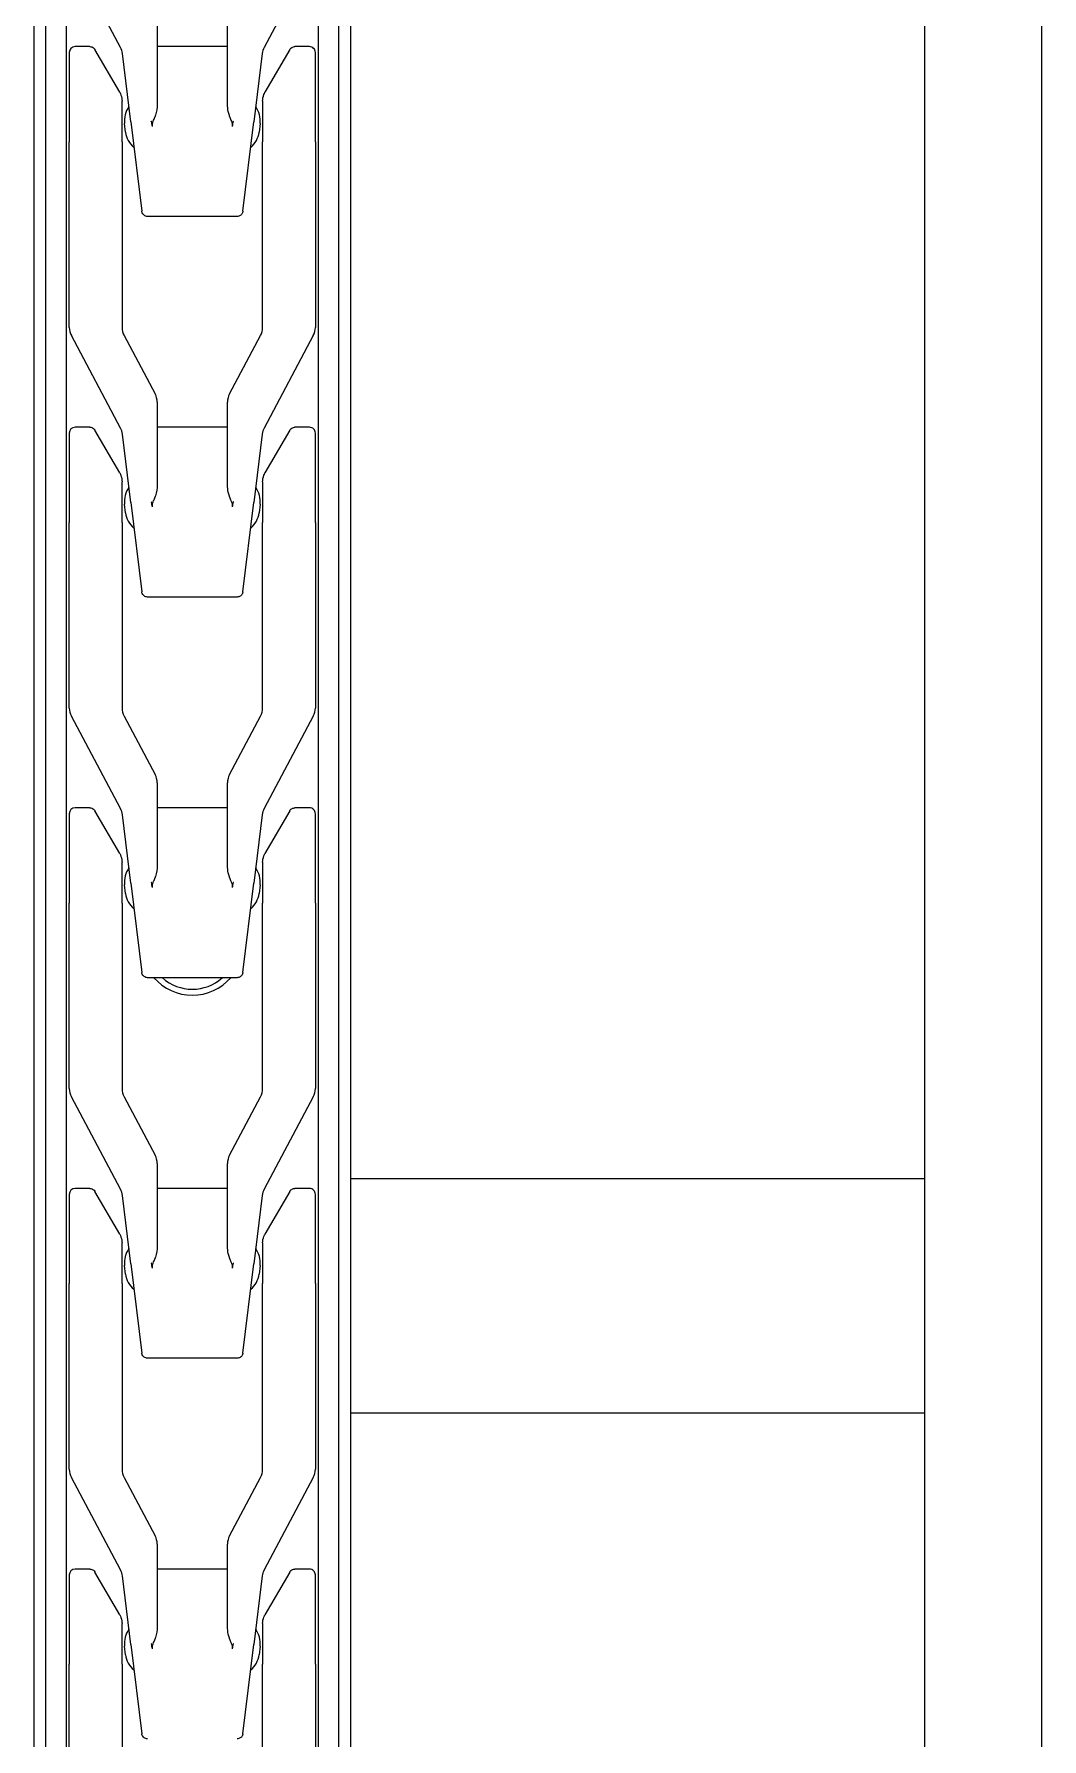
# Model space of a CAD drawing. Extents: x -3873 to 164127, y 7129 to 96529.
# Drawn here: x 43318.2 to 43490.2, y 50734.7 to 51025.8 of the extents above; entities that cross this region are included whole.
import ezdxf

# ---------------------------------------------------------------- set-up
doc = ezdxf.new("R2010")
doc.units = 0
doc.layers.add('LAYOUT', color=90, linetype='CONTINUOUS')
doc.layers.add('LAYOUT-KROMEKA', color=1, linetype='CONTINUOUS')

# ---------------------------------------------------------------- blocks, each defined once
blk = doc.blocks.new('A$Ccf7c2aec')
at = {"layer": 'LAYOUT-KROMEKA'}
for p, q in [((175.51, 428.1), (1836.63, 428.1)), ((175.51, 426.1), (1836.63, 426.1)), ((169.51, 422.6), (1840.63, 422.6)), ((1286.03, 422.1), (1317.73, 422.1)), ((1332.98, 422.1), (1317.73, 422.1)), ((1333.85, 413.36), (1349.62, 421.75)), ((1333.98, 418.59), (1333.98, 421.1)), ((1351.03, 422.1), (1382.73, 422.1)), ((1397.98, 422.1), (1382.73, 422.1)), ((1398.85, 413.36), (1414.62, 421.75)), ((1398.98, 418.59), (1398.98, 421.1)), ((1416.03, 422.1), (1447.73, 422.1)), ((1462.98, 422.1), (1447.73, 422.1)), ((1463.85, 413.36), (1479.62, 421.75)), ((1463.98, 418.59), (1463.98, 421.1)), ((1481.03, 422.1), (1512.73, 422.1)), ((1527.98, 422.1), (1512.73, 422.1)), ((1528.85, 413.36), (1544.62, 421.75)), ((1528.98, 418.59), (1528.98, 421.1)), ((1546.03, 422.1), (1577.73, 422.1)), ((1592.98, 422.1), (1577.73, 422.1)), ((1593.85, 413.36), (1609.62, 421.75)), ((1593.98, 418.59), (1593.98, 421.1)), ((1326.18, 413.5), (1333.48, 417.72)), ((1391.18, 413.5), (1398.48, 417.72)), ((1456.18, 413.5), (1463.48, 417.72)), ((1521.18, 413.5), (1528.48, 417.72)), ((1586.18, 413.5), (1593.48, 417.72)), ((1317.73, 413.1), (1286.03, 413.1)), ((1321.11, 411.6), (1305.86, 409.73)), ((1317.73, 413.1), (1324.68, 413.1)), ((1319.36, 412.49), (1320.84, 412.67)), ((1321.11, 411.6), (1332.81, 413.03)), ((1349.62, 412.75), (1339.66, 407.45)), ((1382.73, 413.1), (1351.03, 413.1)), ((1386.11, 411.6), (1370.86, 409.73)), ((1382.73, 413.1), (1389.68, 413.1)), ((1384.36, 412.49), (1385.84, 412.67)), ((1386.11, 411.6), (1397.81, 413.03)), ((1414.62, 412.75), (1404.66, 407.45)), ((1447.73, 413.1), (1416.03, 413.1)), ((1451.11, 411.6), (1435.86, 409.73)), ((1447.73, 413.1), (1454.68, 413.1)), ((1449.36, 412.49), (1450.84, 412.67)), ((1451.11, 411.6), (1462.81, 413.03)), ((1479.62, 412.75), (1469.66, 407.45)), ((1512.73, 413.1), (1481.03, 413.1)), ((1516.11, 411.6), (1500.86, 409.73)), ((1512.73, 413.1), (1519.68, 413.1)), ((1514.36, 412.49), (1515.84, 412.67)), ((1516.11, 411.6), (1527.81, 413.03)), ((1544.62, 412.75), (1534.66, 407.45)), ((1577.73, 413.1), (1546.03, 413.1)), ((1581.11, 411.6), (1565.86, 409.73)), ((1577.73, 413.1), (1584.68, 413.1)), ((1579.36, 412.49), (1580.84, 412.67)), ((1581.11, 411.6), (1592.81, 413.03)), ((1369.98, 393.47), (1369.98, 408.73)), ((1434.98, 393.47), (1434.98, 408.73)), ((1499.98, 393.47), (1499.98, 408.73)), ((1564.98, 393.47), (1564.98, 408.73)), ((1338.25, 407.1), (1324.13, 407.1)), ((1333.98, 395.1), (1333.98, 407.1)), ((1403.25, 407.1), (1389.13, 407.1)), ((1398.98, 395.1), (1398.98, 407.1)), ((1468.25, 407.1), (1454.13, 407.1)), ((1463.98, 395.1), (1463.98, 407.1)), ((1533.25, 407.1), (1519.13, 407.1)), ((1528.98, 395.1), (1528.98, 407.1)), ((1598.25, 407.1), (1584.13, 407.1)), ((1593.98, 395.1), (1593.98, 407.1)), ((1324.13, 395.1), (1338.25, 395.1)), ((1339.66, 394.75), (1349.62, 389.45)), ((1389.13, 395.1), (1403.25, 395.1)), ((1404.66, 394.75), (1414.62, 389.45)), ((1454.13, 395.1), (1468.25, 395.1)), ((1469.66, 394.75), (1479.62, 389.45)), ((1519.13, 395.1), (1533.25, 395.1)), ((1534.66, 394.75), (1544.62, 389.45)), ((1584.13, 395.1), (1598.25, 395.1)), ((1305.86, 392.47), (1321.11, 390.6)), ((1332.81, 389.17), (1321.11, 390.6)), ((1370.86, 392.47), (1386.11, 390.6)), ((1397.81, 389.17), (1386.11, 390.6)), ((1435.86, 392.47), (1451.11, 390.6)), ((1462.81, 389.17), (1451.11, 390.6)), ((1500.86, 392.47), (1516.11, 390.6)), ((1527.81, 389.17), (1516.11, 390.6)), ((1565.86, 392.47), (1581.11, 390.6)), ((1592.81, 389.17), (1581.11, 390.6)), ((1286.03, 389.1), (1317.73, 389.1)), ((1324.68, 389.1), (1317.73, 389.1)), ((1320.84, 389.53), (1319.36, 389.71)), ((1333.48, 384.48), (1326.18, 388.7)), ((1349.62, 380.45), (1333.85, 388.84)), ((1351.03, 389.1), (1382.73, 389.1)), ((1389.68, 389.1), (1382.73, 389.1)), ((1385.84, 389.53), (1384.36, 389.71)), ((1398.48, 384.48), (1391.18, 388.7)), ((1414.62, 380.45), (1398.85, 388.84)), ((1416.03, 389.1), (1447.73, 389.1)), ((1454.68, 389.1), (1447.73, 389.1)), ((1450.84, 389.53), (1449.36, 389.71)), ((1463.48, 384.48), (1456.18, 388.7)), ((1479.62, 380.45), (1463.85, 388.84)), ((1481.03, 389.1), (1512.73, 389.1)), ((1519.68, 389.1), (1512.73, 389.1)), ((1515.84, 389.53), (1514.36, 389.71)), ((1528.48, 384.48), (1521.18, 388.7)), ((1544.62, 380.45), (1528.85, 388.84)), ((1546.03, 389.1), (1577.73, 389.1)), ((1584.68, 389.1), (1577.73, 389.1)), ((1580.84, 389.53), (1579.36, 389.71)), ((1593.48, 384.48), (1586.18, 388.7)), ((1609.62, 380.45), (1593.85, 388.84)), ((1333.98, 381.1), (1333.98, 383.61)), ((1398.98, 381.1), (1398.98, 383.61)), ((1463.98, 381.1), (1463.98, 383.61)), ((1528.98, 381.1), (1528.98, 383.61)), ((1593.98, 381.1), (1593.98, 383.61)), ((1840.63, 379.6), (169.51, 379.6)), ((1317.73, 380.1), (1286.03, 380.1)), ((1317.73, 380.1), (1332.98, 380.1)), ((1382.73, 380.1), (1351.03, 380.1)), ((1382.73, 380.1), (1397.98, 380.1)), ((1447.73, 380.1), (1416.03, 380.1)), ((1447.73, 380.1), (1462.98, 380.1)), ((1512.73, 380.1), (1481.03, 380.1)), ((1512.73, 380.1), (1527.98, 380.1)), ((1577.73, 380.1), (1546.03, 380.1)), ((1577.73, 380.1), (1592.98, 380.1)), ((175.51, 376.1), (1836.63, 376.1)), ((1836.63, 374.1), (175.51, 374.1)), ((1360.63, 276.1), (1360.63, 374.1)), ((1400.63, 276.1), (1400.63, 374.1)), ((281.4, 276.1), (1830.63, 276.1)), ((281.4, 256.1), (1830.63, 256.1))]:
    blk.add_line(p, q, dxfattribs=at)
for centre, radius, start, end in [((1332.98, 421.1), 1, 0, 90), ((1351.03, 419.1), 3, 90, 118), ((1397.98, 421.1), 1, 0, 90), ((1416.03, 419.1), 3, 90, 118), ((1462.98, 421.1), 1, 0, 90), ((1481.03, 419.1), 3, 90, 118), ((1527.98, 421.1), 1, 0, 90), ((1546.03, 419.1), 3, 90, 118), ((1592.98, 421.1), 1, 0, 90), ((1319.85, 408.52), 4, 96.9958, 140.527), ((1321.33, 408.7), 4, 53.4646, 96.9958), ((1332.44, 416.01), 3, 276.9958, 298), ((1351.03, 410.1), 3, 90, 118), ((1384.85, 408.52), 4, 96.9958, 140.527), ((1386.33, 408.7), 4, 53.4646, 96.9958), ((1397.44, 416.01), 3, 276.9958, 298), ((1416.03, 410.1), 3, 90, 118), ((1449.85, 408.52), 4, 96.9958, 140.527), ((1451.33, 408.7), 4, 53.4646, 96.9958), ((1462.44, 416.01), 3, 276.9958, 298), ((1481.03, 410.1), 3, 90, 118), ((1514.85, 408.52), 4, 96.9958, 140.527), ((1516.33, 408.7), 4, 53.4646, 96.9958), ((1527.44, 416.01), 3, 276.9958, 298), ((1546.03, 410.1), 3, 90, 118), ((1579.85, 408.52), 4, 96.9958, 140.527), ((1581.33, 408.7), 4, 53.4646, 96.9958), ((1592.44, 416.01), 3, 276.9958, 298), ((1440.63, 401.1), 8.65, 130.7817, 229.2183), ((1338.25, 410.1), 3, 270, 298), ((1403.25, 410.1), 3, 270, 298), ((1440.63, 401.1), 7.62, 137.8568, 222.1432), ((1468.25, 410.1), 3, 270, 298), ((1533.25, 410.1), 3, 270, 298), ((1338.25, 392.1), 3, 62, 90), ((1403.25, 392.1), 3, 62, 90), ((1468.25, 392.1), 3, 62, 90), ((1533.25, 392.1), 3, 62, 90), ((1319.85, 393.68), 4, 219.473, 263.0042), ((1321.33, 393.5), 4, 263.0042, 306.5354), ((1384.85, 393.68), 4, 219.473, 263.0042), ((1386.33, 393.5), 4, 263.0042, 306.5354), ((1449.85, 393.68), 4, 219.473, 263.0042), ((1451.33, 393.5), 4, 263.0042, 306.5354), ((1514.85, 393.68), 4, 219.473, 263.0042), ((1516.33, 393.5), 4, 263.0042, 306.5354), ((1579.85, 393.68), 4, 219.473, 263.0042), ((1581.33, 393.5), 4, 263.0042, 306.5354), ((1332.44, 386.19), 3, 62, 83.0042), ((1351.03, 392.1), 3, 242, 270), ((1397.44, 386.19), 3, 62, 83.0042), ((1416.03, 392.1), 3, 242, 270), ((1462.44, 386.19), 3, 62, 83.0042), ((1481.03, 392.1), 3, 242, 270), ((1527.44, 386.19), 3, 62, 83.0042), ((1546.03, 392.1), 3, 242, 270), ((1592.44, 386.19), 3, 62, 83.0042), ((1332.98, 381.1), 1, 270, 0), ((1351.03, 383.1), 3, 242, 270), ((1397.98, 381.1), 1, 270, 0), ((1416.03, 383.1), 3, 242, 270), ((1462.98, 381.1), 1, 270, 0), ((1481.03, 383.1), 3, 242, 270), ((1527.98, 381.1), 1, 270, 0), ((1546.03, 383.1), 3, 242, 270), ((1592.98, 381.1), 1, 270, 0)]:
    blk.add_arc(centre, radius, start, end, dxfattribs=at)
for points, knots in [([(1333.98, 418.59), (1333.98, 418.48), (1333.96, 418.36), (1333.89, 418.16), (1333.84, 418.06), (1333.71, 417.89), (1333.63, 417.81), (1333.52, 417.74), (1333.5, 417.73), (1333.48, 417.72)], [0.0000243, 0.0000243, 0.0000243, 0.0000243, 0.0328926, 0.0328926, 0.0653838, 0.0653838, 0.0978897, 0.0978897, 0.1042618, 0.1042618, 0.1042618, 0.1042618]), ([(1398.98, 418.59), (1398.98, 418.48), (1398.96, 418.36), (1398.89, 418.16), (1398.84, 418.06), (1398.71, 417.89), (1398.63, 417.81), (1398.52, 417.74), (1398.5, 417.73), (1398.48, 417.72)], [0.0000243, 0.0000243, 0.0000243, 0.0000243, 0.0328926, 0.0328926, 0.0653838, 0.0653838, 0.0978897, 0.0978897, 0.1042618, 0.1042618, 0.1042618, 0.1042618]), ([(1463.98, 418.59), (1463.98, 418.48), (1463.96, 418.36), (1463.89, 418.16), (1463.84, 418.06), (1463.71, 417.89), (1463.63, 417.81), (1463.52, 417.74), (1463.5, 417.73), (1463.48, 417.72)], [0.0000243, 0.0000243, 0.0000243, 0.0000243, 0.0328926, 0.0328926, 0.0653838, 0.0653838, 0.0978897, 0.0978897, 0.1042618, 0.1042618, 0.1042618, 0.1042618]), ([(1528.98, 418.59), (1528.98, 418.48), (1528.96, 418.36), (1528.89, 418.16), (1528.84, 418.06), (1528.71, 417.89), (1528.63, 417.81), (1528.52, 417.74), (1528.5, 417.73), (1528.48, 417.72)], [0.0000243, 0.0000243, 0.0000243, 0.0000243, 0.0328926, 0.0328926, 0.0653838, 0.0653838, 0.0978897, 0.0978897, 0.1042618, 0.1042618, 0.1042618, 0.1042618]), ([(1593.98, 418.59), (1593.98, 418.48), (1593.96, 418.36), (1593.89, 418.16), (1593.84, 418.06), (1593.71, 417.89), (1593.63, 417.81), (1593.52, 417.74), (1593.5, 417.73), (1593.48, 417.72)], [0.0000243, 0.0000243, 0.0000243, 0.0000243, 0.0328926, 0.0328926, 0.0653838, 0.0653838, 0.0978897, 0.0978897, 0.1042618, 0.1042618, 0.1042618, 0.1042618]), ([(1326.18, 413.5), (1325.87, 413.32), (1325.53, 413.2), (1325.17, 413.14), (1325.08, 413.13), (1324.99, 413.11), (1324.89, 413.11), (1324.82, 413.1), (1324.75, 413.1), (1324.68, 413.1)], [0, 0, 0, 0, 0.684637, 0.684637, 0.684637, 0.86523, 0.86523, 0.86523, 1, 1, 1, 1]), ([(1391.18, 413.5), (1390.87, 413.32), (1390.53, 413.2), (1390.17, 413.14), (1390.08, 413.13), (1389.99, 413.11), (1389.89, 413.11), (1389.82, 413.1), (1389.75, 413.1), (1389.68, 413.1)], [0, 0, 0, 0, 0.684637, 0.684637, 0.684637, 0.86523, 0.86523, 0.86523, 1, 1, 1, 1]), ([(1456.18, 413.5), (1455.87, 413.32), (1455.53, 413.2), (1455.17, 413.14), (1455.08, 413.13), (1454.99, 413.11), (1454.89, 413.11), (1454.82, 413.1), (1454.75, 413.1), (1454.68, 413.1)], [0, 0, 0, 0, 0.684637, 0.684637, 0.684637, 0.86523, 0.86523, 0.86523, 1, 1, 1, 1]), ([(1521.18, 413.5), (1520.87, 413.32), (1520.53, 413.2), (1520.17, 413.14), (1520.08, 413.13), (1519.99, 413.11), (1519.89, 413.11), (1519.82, 413.1), (1519.75, 413.1), (1519.68, 413.1)], [0, 0, 0, 0, 0.684637, 0.684637, 0.684637, 0.86523, 0.86523, 0.86523, 1, 1, 1, 1]), ([(1586.18, 413.5), (1585.87, 413.32), (1585.53, 413.2), (1585.17, 413.14), (1585.08, 413.13), (1584.99, 413.11), (1584.89, 413.11), (1584.82, 413.1), (1584.75, 413.1), (1584.68, 413.1)], [0, 0, 0, 0, 0.684637, 0.684637, 0.684637, 0.86523, 0.86523, 0.86523, 1, 1, 1, 1]), ([(1304.98, 408.73), (1304.98, 408.84), (1305, 408.95), (1305.07, 409.16), (1305.12, 409.25), (1305.25, 409.43), (1305.34, 409.5), (1305.52, 409.62), (1305.62, 409.67), (1305.74, 409.7), (1305.77, 409.71), (1305.8, 409.72), (1305.81, 409.72), (1305.83, 409.72), (1305.84, 409.72), (1305.85, 409.72), (1305.85, 409.72), (1305.85, 409.73), (1305.86, 409.73), (1305.86, 409.73), (1305.86, 409.73), (1305.86, 409.73), (1305.86, 409.73), (1305.86, 409.73), (1305.86, 409.73), (1305.86, 409.73), (1305.86, 409.73), (1305.86, 409.73), (1305.86, 409.73), (1305.86, 409.73), (1305.86, 409.73), (1305.86, 409.73)], [0.0000031, 0.0000031, 0.0000031, 0.0000031, 0.0324341, 0.0324341, 0.064942, 0.064942, 0.0974473, 0.0974473, 0.1299526, 0.1299526, 0.137103, 0.137103, 0.1406951, 0.1406951, 0.1424933, 0.1424933, 0.1433926, 0.1433926, 0.1438423, 0.1438423, 0.1440672, 0.1440672, 0.1441796, 0.1441796, 0.1442358, 0.1442358, 0.1442639, 0.1442639, 0.144278, 0.144278, 0.1443071, 0.1443071, 0.1443071, 0.1443071]), ([(1320.36, 407.88), (1320.64, 407.95), (1320.93, 408.02), (1321.21, 408.09), (1321.22, 408.1), (1321.22, 408.1), (1321.23, 408.1)], [0, 0, 0, 0, 0.971612, 0.971612, 0.971612, 1, 1, 1, 1]), ([(1320.36, 407.88), (1320.45, 407.91), (1320.54, 407.92), (1320.78, 407.92), (1320.91, 407.89), (1321.18, 407.8), (1321.31, 407.75), (1321.65, 407.62), (1321.86, 407.54), (1322.07, 407.46)], [-1.068908, -1.068908, -1.068908, -1.068908, -1.0410443, -1.0410443, -0.9974409, -0.9974409, -0.9538374, -0.9538374, -0.8852676, -0.8852676, -0.8852676, -0.8852676]), ([(1369.98, 408.73), (1369.98, 408.84), (1370, 408.95), (1370.07, 409.16), (1370.12, 409.25), (1370.25, 409.43), (1370.34, 409.5), (1370.52, 409.62), (1370.62, 409.67), (1370.74, 409.7), (1370.77, 409.71), (1370.8, 409.72), (1370.81, 409.72), (1370.83, 409.72), (1370.84, 409.72), (1370.85, 409.72), (1370.85, 409.72), (1370.85, 409.73), (1370.86, 409.73), (1370.86, 409.73), (1370.86, 409.73), (1370.86, 409.73), (1370.86, 409.73), (1370.86, 409.73), (1370.86, 409.73), (1370.86, 409.73), (1370.86, 409.73), (1370.86, 409.73), (1370.86, 409.73), (1370.86, 409.73), (1370.86, 409.73), (1370.86, 409.73)], [0.0000031, 0.0000031, 0.0000031, 0.0000031, 0.0324341, 0.0324341, 0.064942, 0.064942, 0.0974473, 0.0974473, 0.1299526, 0.1299526, 0.137103, 0.137103, 0.1406951, 0.1406951, 0.1424933, 0.1424933, 0.1433926, 0.1433926, 0.1438423, 0.1438423, 0.1440672, 0.1440672, 0.1441796, 0.1441796, 0.1442358, 0.1442358, 0.1442639, 0.1442639, 0.144278, 0.144278, 0.1443691, 0.1443691, 0.1443691, 0.1443691]), ([(1385.36, 407.88), (1385.64, 407.95), (1385.93, 408.02), (1386.21, 408.09), (1386.22, 408.1), (1386.22, 408.1), (1386.23, 408.1)], [0, 0, 0, 0, 0.971612, 0.971612, 0.971612, 1, 1, 1, 1]), ([(1385.36, 407.88), (1385.45, 407.91), (1385.54, 407.92), (1385.78, 407.92), (1385.91, 407.89), (1386.18, 407.8), (1386.31, 407.75), (1386.65, 407.62), (1386.86, 407.54), (1387.07, 407.46)], [-1.068908, -1.068908, -1.068908, -1.068908, -1.0410443, -1.0410443, -0.9974409, -0.9974409, -0.9538374, -0.9538374, -0.8852676, -0.8852676, -0.8852676, -0.8852676]), ([(1434.98, 408.73), (1434.98, 408.84), (1435, 408.95), (1435.07, 409.16), (1435.12, 409.25), (1435.25, 409.43), (1435.34, 409.5), (1435.52, 409.62), (1435.62, 409.67), (1435.74, 409.7), (1435.77, 409.71), (1435.8, 409.72), (1435.81, 409.72), (1435.83, 409.72), (1435.84, 409.72), (1435.85, 409.72), (1435.85, 409.72), (1435.85, 409.73), (1435.86, 409.73), (1435.86, 409.73), (1435.86, 409.73), (1435.86, 409.73), (1435.86, 409.73), (1435.86, 409.73), (1435.86, 409.73), (1435.86, 409.73), (1435.86, 409.73), (1435.86, 409.73), (1435.86, 409.73), (1435.86, 409.73), (1435.86, 409.73), (1435.86, 409.73)], [0.0000031, 0.0000031, 0.0000031, 0.0000031, 0.0324341, 0.0324341, 0.064942, 0.064942, 0.0974473, 0.0974473, 0.1299526, 0.1299526, 0.137103, 0.137103, 0.1406951, 0.1406951, 0.1424933, 0.1424933, 0.1433926, 0.1433926, 0.1438423, 0.1438423, 0.1440672, 0.1440672, 0.1441796, 0.1441796, 0.1442358, 0.1442358, 0.1442639, 0.1442639, 0.144278, 0.144278, 0.1443062, 0.1443062, 0.1443062, 0.1443062]), ([(1450.36, 407.88), (1450.64, 407.95), (1450.93, 408.02), (1451.21, 408.09), (1451.22, 408.1), (1451.22, 408.1), (1451.23, 408.1)], [0, 0, 0, 0, 0.971612, 0.971612, 0.971612, 1, 1, 1, 1]), ([(1450.36, 407.88), (1450.45, 407.91), (1450.54, 407.92), (1450.78, 407.92), (1450.91, 407.89), (1451.18, 407.8), (1451.31, 407.75), (1451.65, 407.62), (1451.86, 407.54), (1452.07, 407.46)], [-1.068908, -1.068908, -1.068908, -1.068908, -1.0410443, -1.0410443, -0.9974409, -0.9974409, -0.9538374, -0.9538374, -0.8852676, -0.8852676, -0.8852676, -0.8852676]), ([(1499.98, 408.73), (1499.98, 408.84), (1500, 408.95), (1500.07, 409.16), (1500.12, 409.25), (1500.25, 409.43), (1500.34, 409.5), (1500.52, 409.62), (1500.62, 409.67), (1500.74, 409.7), (1500.77, 409.71), (1500.8, 409.72), (1500.81, 409.72), (1500.83, 409.72), (1500.84, 409.72), (1500.85, 409.72), (1500.85, 409.72), (1500.85, 409.73), (1500.86, 409.73), (1500.86, 409.73), (1500.86, 409.73), (1500.86, 409.73), (1500.86, 409.73), (1500.86, 409.73), (1500.86, 409.73), (1500.86, 409.73), (1500.86, 409.73), (1500.86, 409.73), (1500.86, 409.73), (1500.86, 409.73), (1500.86, 409.73), (1500.86, 409.73)], [0.0000031, 0.0000031, 0.0000031, 0.0000031, 0.0324341, 0.0324341, 0.064942, 0.064942, 0.0974473, 0.0974473, 0.1299526, 0.1299526, 0.137103, 0.137103, 0.1406951, 0.1406951, 0.1424933, 0.1424933, 0.1433926, 0.1433926, 0.1438423, 0.1438423, 0.1440672, 0.1440672, 0.1441796, 0.1441796, 0.1442358, 0.1442358, 0.1442639, 0.1442639, 0.144278, 0.144278, 0.1443341, 0.1443341, 0.1443341, 0.1443341]), ([(1515.36, 407.88), (1515.64, 407.95), (1515.93, 408.02), (1516.21, 408.09), (1516.22, 408.1), (1516.22, 408.1), (1516.23, 408.1)], [0, 0, 0, 0, 0.971612, 0.971612, 0.971612, 1, 1, 1, 1]), ([(1515.36, 407.88), (1515.45, 407.91), (1515.54, 407.92), (1515.78, 407.92), (1515.91, 407.89), (1516.18, 407.8), (1516.31, 407.75), (1516.65, 407.62), (1516.86, 407.54), (1517.07, 407.46)], [-1.068908, -1.068908, -1.068908, -1.068908, -1.0410443, -1.0410443, -0.9974409, -0.9974409, -0.9538374, -0.9538374, -0.8852676, -0.8852676, -0.8852676, -0.8852676]), ([(1564.98, 408.73), (1564.98, 408.84), (1565, 408.95), (1565.07, 409.16), (1565.12, 409.25), (1565.25, 409.43), (1565.34, 409.5), (1565.52, 409.62), (1565.62, 409.67), (1565.74, 409.7), (1565.77, 409.71), (1565.8, 409.72), (1565.81, 409.72), (1565.83, 409.72), (1565.84, 409.72), (1565.85, 409.72), (1565.85, 409.72), (1565.85, 409.73), (1565.86, 409.73), (1565.86, 409.73), (1565.86, 409.73), (1565.86, 409.73), (1565.86, 409.73), (1565.86, 409.73), (1565.86, 409.73), (1565.86, 409.73), (1565.86, 409.73), (1565.86, 409.73), (1565.86, 409.73), (1565.86, 409.73), (1565.86, 409.73), (1565.86, 409.73)], [0.0000031, 0.0000031, 0.0000031, 0.0000031, 0.0324341, 0.0324341, 0.064942, 0.064942, 0.0974473, 0.0974473, 0.1299526, 0.1299526, 0.137103, 0.137103, 0.1406951, 0.1406951, 0.1424933, 0.1424933, 0.1433926, 0.1433926, 0.1438423, 0.1438423, 0.1440672, 0.1440672, 0.1441796, 0.1441796, 0.1442358, 0.1442358, 0.1442639, 0.1442639, 0.144278, 0.144278, 0.1443374, 0.1443374, 0.1443374, 0.1443374]), ([(1580.36, 407.88), (1580.64, 407.95), (1580.93, 408.02), (1581.21, 408.09), (1581.22, 408.1), (1581.22, 408.1), (1581.23, 408.1)], [0, 0, 0, 0, 0.971612, 0.971612, 0.971612, 1, 1, 1, 1]), ([(1580.36, 407.88), (1580.45, 407.91), (1580.54, 407.92), (1580.78, 407.92), (1580.91, 407.89), (1581.18, 407.8), (1581.31, 407.75), (1581.65, 407.62), (1581.86, 407.54), (1582.07, 407.46)], [-1.068908, -1.068908, -1.068908, -1.068908, -1.0410443, -1.0410443, -0.9974409, -0.9974409, -0.9538374, -0.9538374, -0.8852676, -0.8852676, -0.8852676, -0.8852676]), ([(1324.13, 407.1), (1323.56, 407.1), (1322.86, 407.21), (1322.21, 407.41), (1322.14, 407.44), (1322.07, 407.46)], [-0.3189368, -0.3189368, -0.3189368, -0.3189368, -0.1295167, -0.1295167, -0.1071311, -0.1071311, -0.1071311, -0.1071311]), ([(1389.13, 407.1), (1388.56, 407.1), (1387.86, 407.21), (1387.21, 407.41), (1387.14, 407.44), (1387.07, 407.46)], [-0.3189368, -0.3189368, -0.3189368, -0.3189368, -0.1295167, -0.1295167, -0.1071311, -0.1071311, -0.1071311, -0.1071311]), ([(1454.13, 407.1), (1453.56, 407.1), (1452.86, 407.21), (1452.21, 407.41), (1452.14, 407.44), (1452.07, 407.46)], [-0.3189368, -0.3189368, -0.3189368, -0.3189368, -0.1295167, -0.1295167, -0.1071311, -0.1071311, -0.1071311, -0.1071311]), ([(1519.13, 407.1), (1518.56, 407.1), (1517.86, 407.21), (1517.21, 407.41), (1517.14, 407.44), (1517.07, 407.46)], [-0.3189368, -0.3189368, -0.3189368, -0.3189368, -0.1295167, -0.1295167, -0.1071311, -0.1071311, -0.1071311, -0.1071311]), ([(1584.13, 407.1), (1583.56, 407.1), (1582.86, 407.21), (1582.21, 407.41), (1582.14, 407.44), (1582.07, 407.46)], [-0.3189368, -0.3189368, -0.3189368, -0.3189368, -0.1295167, -0.1295167, -0.1071311, -0.1071311, -0.1071311, -0.1071311]), ([(1305.86, 392.47), (1305.83, 392.48), (1305.8, 392.48), (1305.74, 392.5), (1305.71, 392.5), (1305.62, 392.53), (1305.56, 392.56), (1305.43, 392.63), (1305.36, 392.68), (1305.24, 392.79), (1305.19, 392.86), (1305.1, 393), (1305.06, 393.07), (1305, 393.25), (1304.98, 393.36), (1304.98, 393.47)], [0, 0, 0, 0, 0.0095368, 0.0095368, 0.0189869, 0.0189869, 0.0372936, 0.0372936, 0.0624864, 0.0624864, 0.0876792, 0.0876792, 0.112872, 0.112872, 0.1445015, 0.1445015, 0.1445015, 0.1445015]), ([(1322.07, 394.74), (1321.86, 394.66), (1321.65, 394.58), (1321.31, 394.45), (1321.18, 394.4), (1320.91, 394.31), (1320.78, 394.28), (1320.54, 394.28), (1320.45, 394.29), (1320.36, 394.32)], [0.8852676, 0.8852676, 0.8852676, 0.8852676, 0.9538374, 0.9538374, 0.9974409, 0.9974409, 1.0410443, 1.0410443, 1.068908, 1.068908, 1.068908, 1.068908]), ([(1321.23, 394.1), (1321.22, 394.1), (1321.22, 394.1), (1321.21, 394.11), (1320.93, 394.18), (1320.64, 394.25), (1320.36, 394.32)], [0, 0, 0, 0, 0.028388, 0.028388, 0.028388, 1, 1, 1, 1]), ([(1322.07, 394.74), (1322.11, 394.75), (1322.15, 394.76), (1322.43, 394.86), (1322.67, 394.92), (1323.28, 395.05), (1323.71, 395.1), (1324.13, 395.1)], [-0.4553156, -0.4553156, -0.4553156, -0.4553156, -0.4433521, -0.4433521, -0.371047, -0.371047, -0.2439974, -0.2439974, -0.2439974, -0.2439974]), ([(1370.86, 392.47), (1370.8, 392.48), (1370.74, 392.5), (1370.62, 392.53), (1370.56, 392.56), (1370.43, 392.63), (1370.36, 392.68), (1370.24, 392.79), (1370.19, 392.86), (1370.1, 393), (1370.06, 393.07), (1370, 393.25), (1369.98, 393.36), (1369.98, 393.47)], [0, 0, 0, 0, 0.0189655, 0.0189655, 0.0372722, 0.0372722, 0.062465, 0.062465, 0.0876578, 0.0876578, 0.1128506, 0.1128506, 0.1444801, 0.1444801, 0.1444801, 0.1444801]), ([(1387.07, 394.74), (1386.86, 394.66), (1386.65, 394.58), (1386.31, 394.45), (1386.18, 394.4), (1385.91, 394.31), (1385.78, 394.28), (1385.54, 394.28), (1385.45, 394.29), (1385.36, 394.32)], [0.8852676, 0.8852676, 0.8852676, 0.8852676, 0.9538374, 0.9538374, 0.9974409, 0.9974409, 1.0410443, 1.0410443, 1.068908, 1.068908, 1.068908, 1.068908]), ([(1386.23, 394.1), (1386.22, 394.1), (1386.22, 394.1), (1386.21, 394.11), (1385.93, 394.18), (1385.64, 394.25), (1385.36, 394.32)], [0, 0, 0, 0, 0.028388, 0.028388, 0.028388, 1, 1, 1, 1]), ([(1387.07, 394.74), (1387.11, 394.75), (1387.15, 394.76), (1387.43, 394.86), (1387.67, 394.92), (1388.28, 395.05), (1388.71, 395.1), (1389.13, 395.1)], [-0.4553156, -0.4553156, -0.4553156, -0.4553156, -0.4433521, -0.4433521, -0.371047, -0.371047, -0.2439974, -0.2439974, -0.2439974, -0.2439974]), ([(1435.86, 392.47), (1435.86, 392.47), (1435.86, 392.47), (1435.86, 392.47), (1435.86, 392.47), (1435.86, 392.47), (1435.86, 392.47), (1435.86, 392.47), (1435.86, 392.47), (1435.86, 392.47), (1435.86, 392.47), (1435.85, 392.47), (1435.85, 392.47), (1435.85, 392.48), (1435.84, 392.48), (1435.83, 392.48), (1435.82, 392.48), (1435.8, 392.48), (1435.78, 392.49), (1435.74, 392.5), (1435.71, 392.5), (1435.62, 392.53), (1435.56, 392.56), (1435.43, 392.63), (1435.36, 392.68), (1435.24, 392.79), (1435.19, 392.86), (1435.1, 393), (1435.06, 393.07), (1435, 393.25), (1434.98, 393.36), (1434.98, 393.47)], [0, 0, 0, 0, 0.0000187, 0.0000187, 0.000056, 0.000056, 0.0001306, 0.0001306, 0.0002799, 0.0002799, 0.0005785, 0.0005785, 0.0011757, 0.0011757, 0.0023699, 0.0023699, 0.0047569, 0.0047569, 0.0095212, 0.0095212, 0.0189714, 0.0189714, 0.037278, 0.037278, 0.0624708, 0.0624708, 0.0876637, 0.0876637, 0.1128565, 0.1128565, 0.144486, 0.144486, 0.144486, 0.144486]), ([(1452.07, 394.74), (1451.86, 394.66), (1451.65, 394.58), (1451.31, 394.45), (1451.18, 394.4), (1450.91, 394.31), (1450.78, 394.28), (1450.54, 394.28), (1450.45, 394.29), (1450.36, 394.32)], [0.8852676, 0.8852676, 0.8852676, 0.8852676, 0.9538374, 0.9538374, 0.9974409, 0.9974409, 1.0410443, 1.0410443, 1.068908, 1.068908, 1.068908, 1.068908]), ([(1451.23, 394.1), (1451.22, 394.1), (1451.22, 394.1), (1451.21, 394.11), (1450.93, 394.18), (1450.64, 394.25), (1450.36, 394.32)], [0, 0, 0, 0, 0.028388, 0.028388, 0.028388, 1, 1, 1, 1]), ([(1452.07, 394.74), (1452.11, 394.75), (1452.15, 394.76), (1452.43, 394.86), (1452.67, 394.92), (1453.28, 395.05), (1453.71, 395.1), (1454.13, 395.1)], [-0.4553156, -0.4553156, -0.4553156, -0.4553156, -0.4433521, -0.4433521, -0.371047, -0.371047, -0.2439974, -0.2439974, -0.2439974, -0.2439974]), ([(1500.86, 392.47), (1500.8, 392.48), (1500.74, 392.5), (1500.62, 392.53), (1500.56, 392.56), (1500.43, 392.63), (1500.36, 392.68), (1500.24, 392.79), (1500.19, 392.86), (1500.1, 393), (1500.06, 393.07), (1500, 393.25), (1499.98, 393.36), (1499.98, 393.47)], [0, 0, 0, 0, 0.0189655, 0.0189655, 0.0372722, 0.0372722, 0.062465, 0.062465, 0.0876578, 0.0876578, 0.1128506, 0.1128506, 0.1444801, 0.1444801, 0.1444801, 0.1444801]), ([(1517.07, 394.74), (1516.86, 394.66), (1516.65, 394.58), (1516.31, 394.45), (1516.18, 394.4), (1515.91, 394.31), (1515.78, 394.28), (1515.54, 394.28), (1515.45, 394.29), (1515.36, 394.32)], [0.8852676, 0.8852676, 0.8852676, 0.8852676, 0.9538374, 0.9538374, 0.9974409, 0.9974409, 1.0410443, 1.0410443, 1.068908, 1.068908, 1.068908, 1.068908]), ([(1516.23, 394.1), (1516.22, 394.1), (1516.22, 394.1), (1516.21, 394.11), (1515.93, 394.18), (1515.64, 394.25), (1515.36, 394.32)], [0, 0, 0, 0, 0.028388, 0.028388, 0.028388, 1, 1, 1, 1]), ([(1517.07, 394.74), (1517.11, 394.75), (1517.15, 394.76), (1517.43, 394.86), (1517.67, 394.92), (1518.28, 395.05), (1518.71, 395.1), (1519.13, 395.1)], [-0.4553156, -0.4553156, -0.4553156, -0.4553156, -0.4433521, -0.4433521, -0.371047, -0.371047, -0.2439974, -0.2439974, -0.2439974, -0.2439974]), ([(1565.86, 392.47), (1565.8, 392.48), (1565.74, 392.5), (1565.62, 392.53), (1565.56, 392.56), (1565.43, 392.63), (1565.36, 392.68), (1565.24, 392.79), (1565.19, 392.86), (1565.1, 393), (1565.06, 393.07), (1565, 393.25), (1564.98, 393.36), (1564.98, 393.47)], [0, 0, 0, 0, 0.0189655, 0.0189655, 0.0372722, 0.0372722, 0.062465, 0.062465, 0.0876578, 0.0876578, 0.1128506, 0.1128506, 0.1444801, 0.1444801, 0.1444801, 0.1444801]), ([(1582.07, 394.74), (1581.86, 394.66), (1581.65, 394.58), (1581.31, 394.45), (1581.18, 394.4), (1580.91, 394.31), (1580.78, 394.28), (1580.54, 394.28), (1580.45, 394.29), (1580.36, 394.32)], [0.8852676, 0.8852676, 0.8852676, 0.8852676, 0.9538374, 0.9538374, 0.9974409, 0.9974409, 1.0410443, 1.0410443, 1.068908, 1.068908, 1.068908, 1.068908]), ([(1581.23, 394.1), (1581.22, 394.1), (1581.22, 394.1), (1581.21, 394.11), (1580.93, 394.18), (1580.64, 394.25), (1580.36, 394.32)], [0, 0, 0, 0, 0.028388, 0.028388, 0.028388, 1, 1, 1, 1]), ([(1582.07, 394.74), (1582.11, 394.75), (1582.15, 394.76), (1582.43, 394.86), (1582.67, 394.92), (1583.28, 395.05), (1583.71, 395.1), (1584.13, 395.1)], [-0.4553156, -0.4553156, -0.4553156, -0.4553156, -0.4433521, -0.4433521, -0.371047, -0.371047, -0.2439974, -0.2439974, -0.2439974, -0.2439974]), ([(1324.68, 389.1), (1325.06, 389.1), (1325.44, 389.03), (1325.8, 388.88), (1325.93, 388.83), (1326.06, 388.77), (1326.18, 388.7)], [0, 0, 0, 0, 0.729999, 0.729999, 0.729999, 1, 1, 1, 1]), ([(1389.68, 389.1), (1390.06, 389.1), (1390.44, 389.03), (1390.8, 388.88), (1390.93, 388.83), (1391.06, 388.77), (1391.18, 388.7)], [0, 0, 0, 0, 0.729999, 0.729999, 0.729999, 1, 1, 1, 1]), ([(1454.68, 389.1), (1455.06, 389.1), (1455.44, 389.03), (1455.8, 388.88), (1455.93, 388.83), (1456.06, 388.77), (1456.18, 388.7)], [0, 0, 0, 0, 0.729999, 0.729999, 0.729999, 1, 1, 1, 1]), ([(1519.68, 389.1), (1520.06, 389.1), (1520.44, 389.03), (1520.8, 388.88), (1520.93, 388.83), (1521.06, 388.77), (1521.18, 388.7)], [0, 0, 0, 0, 0.729999, 0.729999, 0.729999, 1, 1, 1, 1]), ([(1584.68, 389.1), (1585.06, 389.1), (1585.44, 389.03), (1585.8, 388.88), (1585.93, 388.83), (1586.06, 388.77), (1586.18, 388.7)], [0, 0, 0, 0, 0.729999, 0.729999, 0.729999, 1, 1, 1, 1]), ([(1333.48, 384.48), (1333.58, 384.43), (1333.66, 384.36), (1333.81, 384.19), (1333.86, 384.1), (1333.95, 383.9), (1333.97, 383.79), (1333.98, 383.66), (1333.98, 383.64), (1333.98, 383.61)], [0, 0, 0, 0, 0.0323681, 0.0323681, 0.0648784, 0.0648784, 0.0973836, 0.0973836, 0.104244, 0.104244, 0.104244, 0.104244]), ([(1398.48, 384.48), (1398.58, 384.43), (1398.66, 384.36), (1398.81, 384.19), (1398.86, 384.1), (1398.95, 383.9), (1398.97, 383.79), (1398.98, 383.66), (1398.98, 383.64), (1398.98, 383.61)], [0, 0, 0, 0, 0.0323681, 0.0323681, 0.0648784, 0.0648784, 0.0973836, 0.0973836, 0.104244, 0.104244, 0.104244, 0.104244]), ([(1463.48, 384.48), (1463.58, 384.43), (1463.66, 384.36), (1463.81, 384.19), (1463.86, 384.1), (1463.95, 383.9), (1463.97, 383.79), (1463.98, 383.66), (1463.98, 383.64), (1463.98, 383.61)], [0, 0, 0, 0, 0.0323681, 0.0323681, 0.0648784, 0.0648784, 0.0973836, 0.0973836, 0.104244, 0.104244, 0.104244, 0.104244]), ([(1528.48, 384.48), (1528.58, 384.43), (1528.66, 384.36), (1528.81, 384.19), (1528.86, 384.1), (1528.95, 383.9), (1528.97, 383.79), (1528.98, 383.66), (1528.98, 383.64), (1528.98, 383.61)], [0, 0, 0, 0, 0.0323681, 0.0323681, 0.0648784, 0.0648784, 0.0973836, 0.0973836, 0.104244, 0.104244, 0.104244, 0.104244]), ([(1593.48, 384.48), (1593.58, 384.43), (1593.66, 384.36), (1593.81, 384.19), (1593.86, 384.1), (1593.95, 383.9), (1593.97, 383.79), (1593.98, 383.66), (1593.98, 383.64), (1593.98, 383.61)], [0, 0, 0, 0, 0.0323681, 0.0323681, 0.0648784, 0.0648784, 0.0973836, 0.0973836, 0.104244, 0.104244, 0.104244, 0.104244])]:
    blk.add_open_spline(points, degree=3, knots=knots, dxfattribs=at)

msp = doc.modelspace()

# ---------------------------------------------------------------- block references
at = {"layer": 'LAYOUT', "color": 4, "linetype": 'Continuous', "ltscale": 20, "rotation": 89.99999999999999}
msp.add_blockref('A$Ccf7c2aec', (43746.26, 49429.67), dxfattribs=at)

doc.saveas('drawing.dxf')
